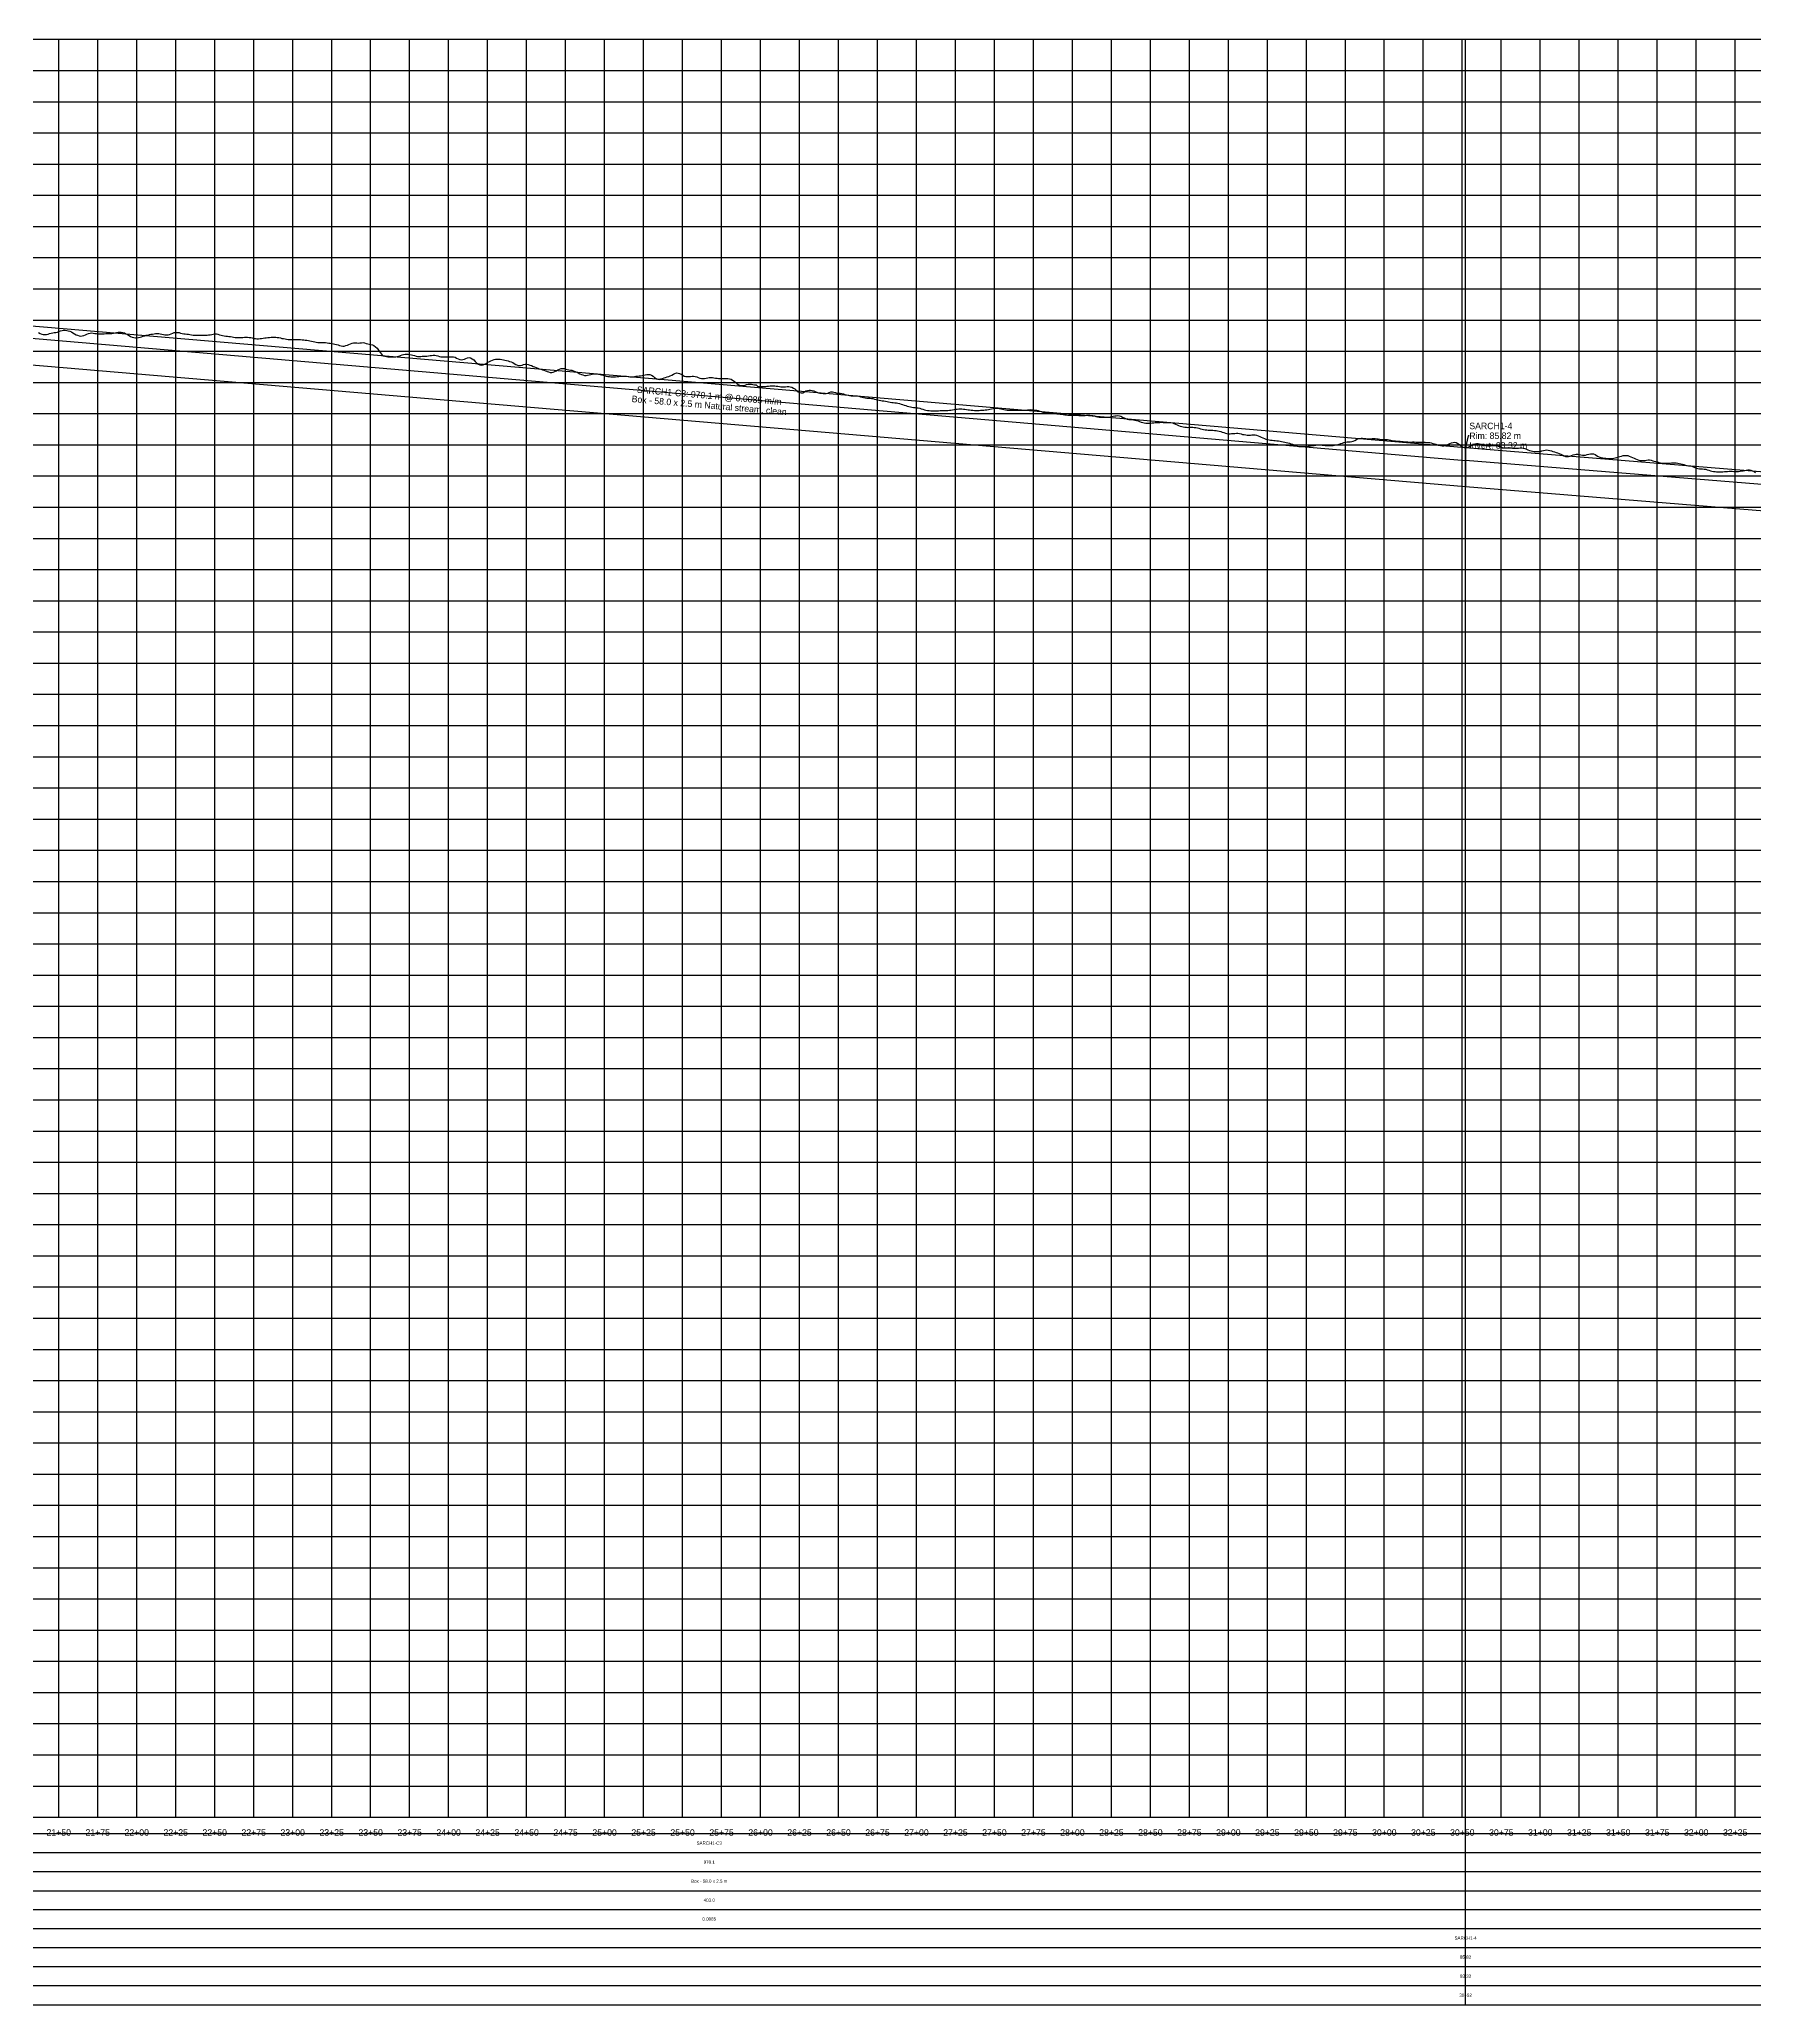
# Model space of a CAD drawing. Extents: x -64 to 17591, y -140 to 1126.
# Drawn here: x 2138 to 3237, y -140 to 1120 of the extents above; entities that cross this region are included whole.
import ezdxf
from ezdxf.enums import TextEntityAlignment as Align

# ---------------------------------------------------------------- set-up
doc = ezdxf.new("R2010")
doc.units = 0
for name, color, linetype in [('Annotation', 7, 'Continuous'), ('Annotation_Table', 254, 'Continuous'), ('Crown', 7, 'Continuous'), ('Grid', 254, 'Continuous'), ('Grid_Text', 7, 'Continuous'), ('Ground_Elevation', 3, 'Continuous'), ('Hydraulic_Grade', 5, 'Continuous'), ('Invert', 7, 'Continuous'), ('Structure', 7, 'Continuous')]:
    doc.layers.add(name, color=color, linetype=linetype)

msp = doc.modelspace()

# ---------------------------------------------------------------- linework, layer by layer
at = {"layer": 'Annotation', "color": 0}
msp.add_lwpolyline([(3052.1, 858.2), (3051.9, 859.2), (3052.7, 859)], close=True, dxfattribs=at)
msp.add_lwpolyline([(3054.5, 865.8), (3053.8, 865.8), (3052.1, 858.2)], dxfattribs=at)
at = {"layer": 'Annotation_Table', "color": 254}
for points in [[(3052.1, -140.2), (3052.1, 1120)], [(-25, -30.5), (17575, -30.5)], [(-25, -42.7), (17575, -42.7)], [(-25, -54.9), (17575, -54.9)], [(-25, -67.1), (17575, -67.1)], [(-25, -79.2), (17575, -79.2)], [(-25, -91.4), (17575, -91.4)], [(-25, -103.6), (17575, -103.6)], [(-25, -115.8), (17575, -115.8)], [(-25, -128), (17575, -128)], [(-25, -140.2), (17575, -140.2)]]:
    msp.add_lwpolyline(points, dxfattribs=at)
at = {"layer": 'Crown', "color": 0}
for points in [[(2082, 940.6), (3052.1, 858.2)], [(3052.1, 858.2), (3052.1, 858.2)], [(3052.1, 858.2), (4969.1, 702.2)]]:
    msp.add_lwpolyline(points, dxfattribs=at)
at = {"layer": 'Grid', "color": 254}
for points in [[(-25, 1120), (17575, 1120)], [(2150, -20), (2150, 1120)], [(2175, -20), (2175, 1120)], [(2200, -20), (2200, 1120)], [(2225, -20), (2225, 1120)], [(2250, -20), (2250, 1120)], [(2275, -20), (2275, 1120)], [(2300, -20), (2300, 1120)], [(2325, -20), (2325, 1120)], [(2350, -20), (2350, 1120)], [(2375, -20), (2375, 1120)], [(2400, -20), (2400, 1120)], [(2425, -20), (2425, 1120)], [(2450, -20), (2450, 1120)], [(2475, -20), (2475, 1120)], [(2500, -20), (2500, 1120)], [(2525, -20), (2525, 1120)], [(2550, -20), (2550, 1120)], [(2575, -20), (2575, 1120)], [(2600, -20), (2600, 1120)], [(2625, -20), (2625, 1120)], [(2650, -20), (2650, 1120)], [(2675, -20), (2675, 1120)], [(2700, -20), (2700, 1120)], [(2725, -20), (2725, 1120)], [(2750, -20), (2750, 1120)], [(2775, -20), (2775, 1120)], [(2800, -20), (2800, 1120)], [(2825, -20), (2825, 1120)], [(2850, -20), (2850, 1120)], [(2875, -20), (2875, 1120)], [(2900, -20), (2900, 1120)], [(2925, -20), (2925, 1120)], [(2950, -20), (2950, 1120)], [(2975, -20), (2975, 1120)], [(3000, -20), (3000, 1120)], [(3025, -20), (3025, 1120)], [(3050, -20), (3050, 1120)], [(3075, -20), (3075, 1120)], [(3100, -20), (3100, 1120)], [(3125, -20), (3125, 1120)], [(3150, -20), (3150, 1120)], [(3175, -20), (3175, 1120)], [(3200, -20), (3200, 1120)], [(3225, -20), (3225, 1120)], [(-25, 1100), (17575, 1100)], [(-25, 1080), (17575, 1080)], [(-25, 1060), (17575, 1060)], [(-25, 1040), (17575, 1040)], [(-25, 1020), (17575, 1020)], [(-25, 1000), (17575, 1000)], [(-25, 980), (17575, 980)], [(-25, 960), (17575, 960)], [(-25, 940), (17575, 940)], [(-25, 920), (17575, 920)], [(-25, 900), (17575, 900)], [(-25, 880), (17575, 880)], [(-25, 860), (17575, 860)], [(-25, 840), (17575, 840)], [(-25, 820), (17575, 820)], [(-25, 800), (17575, 800)], [(-25, 780), (17575, 780)], [(-25, 760), (17575, 760)], [(-25, 740), (17575, 740)], [(-25, 720), (17575, 720)], [(-25, 700), (17575, 700)], [(-25, 680), (17575, 680)], [(-25, 660), (17575, 660)], [(-25, 640), (17575, 640)], [(-25, 620), (17575, 620)], [(-25, 600), (17575, 600)], [(-25, 580), (17575, 580)], [(-25, 560), (17575, 560)], [(-25, 540), (17575, 540)], [(-25, 520), (17575, 520)], [(-25, 500), (17575, 500)], [(-25, 480), (17575, 480)], [(-25, 460), (17575, 460)], [(-25, 440), (17575, 440)], [(-25, 420), (17575, 420)], [(-25, 400), (17575, 400)], [(-25, 380), (17575, 380)], [(-25, 360), (17575, 360)], [(-25, 340), (17575, 340)], [(-25, 320), (17575, 320)], [(-25, 300), (17575, 300)], [(-25, 280), (17575, 280)], [(-25, 260), (17575, 260)], [(-25, 240), (17575, 240)], [(-25, 220), (17575, 220)], [(-25, 200), (17575, 200)], [(-25, 180), (17575, 180)], [(-25, 160), (17575, 160)], [(-25, 140), (17575, 140)], [(-25, 120), (17575, 120)], [(-25, 100), (17575, 100)], [(-25, 80), (17575, 80)], [(-25, 60), (17575, 60)], [(-25, 40), (17575, 40)], [(-25, 20), (17575, 20)], [(-25, 0), (17575, 0)], [(-25, -20), (17575, -20)]]:
    msp.add_lwpolyline(points, dxfattribs=at)
at = {"layer": 'Ground_Elevation', "color": 3}
msp.add_lwpolyline([(2137.1, 932), (2138.1, 931.4), (2139.1, 930.9), (2140.1, 930.7), (2141.1, 930.7), (2142.1, 930.8), (2143.1, 931), (2144.1, 931.3), (2145.1, 931.6), (2146.1, 931.8), (2147.1, 931.9), (2148.1, 932), (2149.1, 932.2), (2150.1, 932.6), (2151.1, 933), (2152.1, 933.3), (2153.1, 933.5), (2154.1, 933.5), (2155.1, 933.3), (2156.1, 933.1), (2157.1, 932.8), (2158.1, 932.4), (2159.1, 931.8), (2160.1, 931.2), (2161.1, 930.6), (2162.1, 930.2), (2163.1, 929.9), (2164.1, 929.7), (2165.1, 929.8), (2166.1, 930.1), (2167.1, 930.5), (2168.1, 931), (2169.1, 931.4), (2170.1, 931.6), (2171.1, 931.7), (2172.1, 931.6), (2173.1, 931.4), (2174.1, 931.3), (2175.1, 931.1), (2176.1, 931.1), (2177.1, 931.1), (2178.1, 931.1), (2179.1, 931.2), (2180.1, 931.3), (2181.1, 931.3), (2182.1, 931.3), (2183.1, 931.3), (2184.1, 931.4), (2185.1, 931.5), (2186.1, 931.7), (2187.1, 931.9), (2188.1, 932.2), (2189.1, 932.3), (2190.1, 932.3), (2191.1, 932), (2192.1, 931.7), (2193.1, 931.2), (2194.1, 930.7), (2195.1, 930.1), (2196.1, 929.5), (2197.1, 929), (2198.1, 928.7), (2199.1, 928.5), (2200.1, 928.5), (2201.1, 928.7), (2202.1, 929), (2203.1, 929.3), (2204.1, 929.6), (2205.1, 929.9), (2206.1, 930.2), (2207.1, 930.4), (2208.1, 930.7), (2209.1, 930.9), (2210.1, 931), (2211.1, 931.2), (2212.1, 931.3), (2213.1, 931.3), (2214.1, 931.3), (2215.1, 931.2), (2216.1, 931), (2217.1, 930.8), (2218.1, 930.6), (2219.1, 930.5), (2220.1, 930.6), (2221.1, 930.8), (2222.1, 931.1), (2223.1, 931.5), (2224.1, 931.9), (2225.1, 932.1), (2226.1, 932.1), (2227.1, 931.9), (2228.1, 931.6), (2229.1, 931.4), (2230.1, 931.2), (2231.1, 931.2), (2232.1, 931), (2233.1, 930.9), (2234.1, 930.7), (2235.1, 930.6), (2236.1, 930.4), (2237.1, 930.3), (2238.1, 930.2), (2239.1, 930.2), (2240.1, 930.2), (2241.1, 930.3), (2242.1, 930.3), (2243.1, 930.3), (2244.1, 930.3), (2245.1, 930.4), (2246.1, 930.5), (2247.1, 930.6), (2248.1, 930.8), (2249.1, 931), (2250.1, 931.1), (2251.1, 931.1), (2252.1, 930.9), (2253.1, 930.6), (2254.1, 930.3), (2255.1, 930.1), (2256.1, 929.8), (2257.1, 929.7), (2258.1, 929.6), (2259.1, 929.5), (2260.1, 929.4), (2261.1, 929.2), (2262.1, 929), (2263.1, 928.9), (2264.1, 928.8), (2265.1, 928.8), (2266.1, 928.8), (2267.1, 928.9), (2268.1, 928.9), (2269.1, 929), (2270.1, 929), (2271.1, 929), (2272.1, 928.9), (2273.1, 928.7), (2274.1, 928.5), (2275.1, 928.2), (2276.1, 928.1), (2277.1, 928), (2278.1, 928), (2279.1, 928.1), (2280.1, 928.2), (2281.1, 928.3), (2282.1, 928.5), (2283.1, 928.6), (2284.1, 928.8), (2285.1, 928.9), (2286.1, 929), (2287.1, 929.1), (2288.1, 929.1), (2289.1, 929), (2290.1, 928.9), (2291.1, 928.7), (2292.1, 928.5), (2293.1, 928.2), (2294.1, 928.1), (2295.1, 927.9), (2296.1, 927.7), (2297.1, 927.6), (2298.1, 927.5), (2299.1, 927.5), (2300.1, 927.5), (2301.1, 927.6), (2302.1, 927.6), (2303.1, 927.6), (2304.1, 927.5), (2305.1, 927.5), (2306.1, 927.3), (2307.1, 927.2), (2308.1, 927.1), (2309.1, 927), (2310.1, 926.9), (2311.1, 926.7), (2312.1, 926.5), (2313.1, 926.2), (2314.1, 926), (2315.1, 925.8), (2316.1, 925.6), (2317.1, 925.6), (2318.1, 925.6), (2319.1, 925.6), (2320.1, 925.6), (2321.1, 925.6), (2322.1, 925.4), (2323.1, 925.2), (2324.1, 925.1), (2325.1, 924.9), (2326.1, 924.7), (2327.1, 924.5), (2328.1, 924.3), (2329.1, 924), (2330.1, 923.7), (2331.1, 923.4), (2332.1, 923.3), (2333.1, 923.3), (2334.1, 923.6), (2335.1, 923.9), (2336.1, 924.3), (2337.1, 924.8), (2338.1, 925.1), (2339.1, 925.3), (2340.1, 925.3), (2341.1, 925.3), (2342.1, 925.2), (2343.1, 925.3), (2344.1, 925.4), (2345.1, 925.5), (2346.1, 925.3), (2347.1, 925), (2348.1, 924.7), (2349.1, 924.5), (2350.1, 924.4), (2351.1, 924.2), (2352.1, 923.6), (2353.1, 922.9), (2354.1, 922), (2355.1, 920.6), (2356.1, 919.1), (2357.1, 917.9), (2358.1, 917.1), (2359.1, 916.8), (2360.1, 916.6), (2361.1, 916.4), (2362.1, 916.4), (2363.1, 916.3), (2364.1, 916.3), (2365.1, 916.4), (2366.1, 916.5), (2367.1, 916.7), (2368.1, 916.9), (2369.1, 917.2), (2370.1, 917.6), (2371.1, 917.9), (2372.1, 918.1), (2373.1, 918.1), (2374.1, 918.1), (2375.1, 917.9), (2376.1, 917.6), (2377.1, 917.4), (2378.1, 917.2), (2379.1, 916.9), (2380.1, 916.7), (2381.1, 916.6), (2382.1, 916.6), (2383.1, 916.8), (2384.1, 916.8), (2385.1, 916.8), (2386.1, 916.9), (2387.1, 917), (2388.1, 917.2), (2389.1, 917.3), (2390.1, 917.4), (2391.1, 917.4), (2392.1, 917.2), (2393.1, 917), (2394.1, 916.7), (2395.1, 916.5), (2396.1, 916.5), (2397.1, 916.5), (2398.1, 916.5), (2399.1, 916.5), (2400.1, 916.4), (2401.1, 916.3), (2402.1, 916.4), (2403.1, 916.3), (2404.1, 916.1), (2405.1, 915.6), (2406.1, 915.1), (2407.1, 914.7), (2408.1, 914.5), (2409.1, 914.6), (2410.1, 914.9), (2411.1, 915.3), (2412.1, 915.7), (2413.1, 915.9), (2414.1, 915.8), (2415.1, 915.2), (2416.1, 914.4), (2417.1, 913.4), (2418.1, 912.4), (2419.1, 911.6), (2420.1, 911.2), (2421.1, 911), (2422.1, 911.2), (2423.1, 911.7), (2424.1, 912.2), (2425.1, 912.9), (2426.1, 913.4), (2427.1, 913.9), (2428.1, 914.2), (2429.1, 914.6), (2430.1, 914.9), (2431.1, 915), (2432.1, 915), (2433.1, 914.8), (2434.1, 914.7), (2435.1, 914.5), (2436.1, 914.3), (2437.1, 914), (2438.1, 913.8), (2439.1, 913.5), (2440.1, 913.2), (2441.1, 912.7), (2442.1, 912.1), (2443.1, 911.5), (2444.1, 911.1), (2445.1, 910.9), (2446.1, 910.9), (2447.1, 911.1), (2448.1, 911.4), (2449.1, 911.6), (2450.1, 911.6), (2451.1, 911.4), (2452.1, 911.1), (2453.1, 910.8), (2454.1, 910.3), (2455.1, 909.9), (2456.1, 909.5), (2457.1, 909.1), (2458.1, 908.7), (2459.1, 908.4), (2460.1, 908), (2461.1, 907.8), (2462.1, 907.4), (2463.1, 907), (2464.1, 906.7), (2465.1, 906.4), (2466.1, 906.4), (2467.1, 906.5), (2468.1, 906.9), (2469.1, 907.5), (2470.1, 908.1), (2471.1, 908.6), (2472.1, 908.9), (2473.1, 909), (2474.1, 908.9), (2475.1, 908.6), (2476.1, 908.3), (2477.1, 908.1), (2478.1, 907.9), (2479.1, 907.8), (2480.1, 907.5), (2481.1, 907.1), (2482.1, 906.6), (2483.1, 906.1), (2484.1, 905.6), (2485.1, 905.1), (2486.1, 904.8), (2487.1, 904.5), (2488.1, 904.4), (2489.1, 904.6), (2490.1, 904.8), (2491.1, 905.1), (2492.1, 905.3), (2493.1, 905.5), (2494.1, 905.5), (2495.1, 905.4), (2496.1, 905.2), (2497.1, 905.1), (2498.1, 904.9), (2499.1, 904.6), (2500.1, 904.3), (2501.1, 904), (2502.1, 903.8), (2503.1, 903.7), (2504.1, 903.6), (2505.1, 903.5), (2506.1, 903.5), (2507.1, 903.5), (2508.1, 903.7), (2509.1, 903.8), (2510.1, 903.9), (2511.1, 903.9), (2512.1, 903.9), (2513.1, 903.9), (2514.1, 903.9), (2515.1, 903.8), (2516.1, 903.6), (2517.1, 903.6), (2518.1, 903.6), (2519.1, 903.7), (2520.1, 903.9), (2521.1, 904), (2522.1, 904.2), (2523.1, 904.3), (2524.1, 904.4), (2525.1, 904.6), (2526.1, 904.8), (2527.1, 905), (2528.1, 905.1), (2529.1, 905), (2530.1, 904.6), (2531.1, 904), (2532.1, 903.2), (2533.1, 902.6), (2534.1, 902.1), (2535.1, 901.9), (2536.1, 902.2), (2537.1, 902.5), (2538.1, 902.9), (2539.1, 903.2), (2540.1, 903.5), (2541.1, 903.8), (2542.1, 904.2), (2543.1, 904.7), (2544.1, 905.3), (2545.1, 905.8), (2546.1, 906.1), (2547.1, 906), (2548.1, 905.7), (2549.1, 905.2), (2550.1, 904.6), (2551.1, 904.1), (2552.1, 903.8), (2553.1, 903.7), (2554.1, 903.7), (2555.1, 903.8), (2556.1, 903.9), (2557.1, 903.9), (2558.1, 903.8), (2559.1, 903.5), (2560.1, 903.1), (2561.1, 902.8), (2562.1, 902.6), (2563.1, 902.5), (2564.1, 902.6), (2565.1, 902.8), (2566.1, 903), (2567.1, 903.1), (2568.1, 903.2), (2569.1, 903.2), (2570.1, 903), (2571.1, 902.8), (2572.1, 902.7), (2573.1, 902.6), (2574.1, 902.6), (2575.1, 902.6), (2576.1, 902.6), (2577.1, 902.5), (2578.1, 902.6), (2579.1, 902.5), (2580.1, 902.4), (2581.1, 902), (2582.1, 901.4), (2583.1, 900.7), (2584.1, 899.9), (2585.1, 899.1), (2586.1, 898.5), (2587.1, 898.1), (2588.1, 898), (2589.1, 898.1), (2590.1, 898.3), (2591.1, 898.6), (2592.1, 898.8), (2593.1, 898.9), (2594.1, 898.8), (2595.1, 898.6), (2596.1, 898.4), (2597.1, 898.4), (2598.1, 897.7), (2599.1, 897.4), (2600.1, 897.3), (2601.1, 897.3), (2602.1, 897.3), (2603.1, 897.4), (2604.1, 897.6), (2605.1, 897.7), (2606.1, 897.8), (2607.1, 897.9), (2608.1, 897.9), (2609.1, 897.8), (2610.1, 897.7), (2611.1, 897.5), (2612.1, 897.3), (2613.1, 897.1), (2614.1, 897.1), (2615.1, 897.1), (2616.1, 897.2), (2617.1, 897.4), (2618.1, 897.4), (2619.1, 897.2), (2620.1, 896.9), (2621.1, 896.4), (2622.1, 895.8), (2623.1, 894.9), (2624.1, 894), (2625.1, 893.5), (2626.1, 893.3), (2627.1, 893.4), (2628.1, 893.9), (2629.1, 894.5), (2630.1, 894.8), (2631.1, 895.1), (2632.1, 895.1), (2633.1, 894.9), (2634.1, 894.5), (2635.1, 894.1), (2636.1, 893.7), (2637.1, 893.3), (2638.1, 893.1), (2639.1, 893), (2640.1, 892.9), (2641.1, 892.8), (2642.1, 892.9), (2643.1, 893.2), (2644.1, 893.6), (2645.1, 893.9), (2646.1, 894), (2647.1, 893.8), (2648.1, 893.5), (2649.1, 893.2), (2650.1, 893), (2651.1, 893), (2652.1, 892.9), (2653.1, 892.6), (2654.1, 892.3), (2655.1, 892.1), (2656.1, 891.8), (2657.1, 891.6), (2658.1, 891.4), (2659.1, 891.4), (2660.1, 891.4), (2661.1, 891.4), (2662.1, 891.3), (2663.1, 891.1), (2664.1, 890.8), (2665.1, 890.6), (2666.1, 890.3), (2667.1, 890.1), (2668.1, 890), (2669.1, 889.9), (2670.1, 889.8), (2671.1, 889.7), (2672.1, 889.6), (2673.1, 889.3), (2674.1, 889.1), (2675.1, 888.8), (2676.1, 888.6), (2677.1, 888.4), (2678.1, 888.2), (2679.1, 888.1), (2680.1, 888), (2681.1, 887.8), (2682.1, 887.6), (2683.1, 887.4), (2684.1, 887.2), (2685.1, 887.1), (2686.1, 887), (2687.1, 886.8), (2688.1, 886.6), (2689.1, 886.4), (2690.1, 886.1), (2691.1, 885.8), (2692.1, 885.5), (2693.1, 885.1), (2694.1, 884.8), (2695.1, 884.6), (2696.1, 884.4), (2697.1, 884.2), (2698.1, 884), (2699.1, 883.9), (2700.1, 883.8), (2701.1, 883.7), (2702.1, 883.5), (2703.1, 883.1), (2704.1, 882.8), (2705.1, 882.5), (2706.1, 882.2), (2707.1, 882), (2708.1, 881.9), (2709.1, 881.8), (2710.1, 881.8), (2711.1, 881.8), (2712.1, 881.7), (2713.1, 881.7), (2714.1, 881.8), (2715.1, 881.9), (2716.1, 881.9), (2717.1, 882), (2718.1, 881.9), (2719.1, 881.9), (2720.1, 882), (2721.1, 882.2), (2722.1, 882.3), (2723.1, 882.5), (2724.1, 882.6), (2725.1, 882.8), (2726.1, 882.9), (2727.1, 883), (2728.1, 883), (2729.1, 883), (2730.1, 882.9), (2731.1, 882.8), (2732.1, 882.7), (2733.1, 882.5), (2734.1, 882.4), (2735.1, 882.2), (2736.1, 882.1), (2737.1, 882), (2738.1, 881.9), (2739.1, 882), (2740.1, 882), (2741.1, 882.1), (2742.1, 882.2), (2743.1, 882.3), (2744.1, 882.4), (2745.1, 882.5), (2746.1, 882.6), (2747.1, 882.8), (2748.1, 883), (2749.1, 883.2), (2750.1, 883.4), (2751.1, 883.5), (2752.1, 883.4), (2753.1, 883.3), (2754.1, 883.1), (2755.1, 882.9), (2756.1, 882.6), (2757.1, 882.4), (2758.1, 882.2), (2759.1, 882.1), (2760.1, 882.1), (2761.1, 882.2), (2762.1, 882.2), (2763.1, 882.3), (2764.1, 882.2), (2765.1, 882.2), (2766.1, 882.2), (2767.1, 882.2), (2768.1, 882.2), (2769.1, 882.2), (2770.1, 882.3), (2771.1, 882.4), (2772.1, 882.5), (2773.1, 882.6), (2774.1, 882.5), (2775.1, 882.4), (2776.1, 882.3), (2777.1, 882.1), (2778.1, 881.9), (2779.1, 881.5), (2780.1, 881.3), (2781.1, 881), (2782.1, 880.9), (2783.1, 880.8), (2784.1, 880.6), (2785.1, 880.5), (2786.1, 880.4), (2787.1, 880.2), (2788.1, 880.1), (2789.1, 880), (2790.1, 879.9), (2791.1, 879.8), (2792.1, 879.7), (2793.1, 879.6), (2794.1, 879.4), (2795.1, 879.3), (2796.1, 879.2), (2797.1, 879.1), (2798.1, 879), (2799.1, 879), (2800.1, 879.1), (2801.1, 879.1), (2802.1, 879.1), (2803.1, 879), (2804.1, 878.8), (2805.1, 878.8), (2806.1, 878.7), (2807.1, 878.7), (2808.1, 878.8), (2809.1, 878.9), (2810.1, 878.9), (2811.1, 878.9), (2812.1, 878.8), (2813.1, 878.7), (2814.1, 878.5), (2815.1, 878.2), (2816.1, 878), (2817.1, 877.8), (2818.1, 877.8), (2819.1, 877.7), (2820.1, 877.8), (2821.1, 877.8), (2822.1, 877.8), (2823.1, 877.8), (2824.1, 877.9), (2825.1, 878.1), (2826.1, 878.3), (2827.1, 878.5), (2828.1, 878.6), (2829.1, 878.7), (2830.1, 878.6), (2831.1, 878.3), (2832.1, 877.8), (2833.1, 877.2), (2834.1, 876.8), (2835.1, 876.5), (2836.1, 876.3), (2837.1, 876.2), (2838.1, 876.2), (2839.1, 876), (2840.1, 875.8), (2841.1, 875.6), (2842.1, 875.3), (2843.1, 874.9), (2844.1, 874.6), (2845.1, 874.4), (2846.1, 874.1), (2847.1, 873.9), (2848.1, 873.9), (2849.1, 873.9), (2850.1, 873.9), (2851.1, 874), (2852.1, 874.1), (2853.1, 874.2), (2854.1, 874.3), (2855.1, 874.3), (2856.1, 874.4), (2857.1, 874.5), (2858.1, 874.4), (2859.1, 874.2), (2860.1, 874.2), (2861.1, 874.3), (2862.1, 874.4), (2863.1, 874.3), (2864.1, 874.1), (2865.1, 873.7), (2866.1, 873.2), (2867.1, 872.7), (2868.1, 872.3), (2869.1, 871.9), (2870.1, 871.7), (2871.1, 871.5), (2872.1, 871.3), (2873.1, 871.2), (2874.1, 871.1), (2875.1, 871.2), (2876.1, 871.2), (2877.1, 871.2), (2878.1, 871.1), (2879.1, 871), (2880.1, 870.8), (2881.1, 870.6), (2882.1, 870.3), (2883.1, 870), (2884.1, 869.8), (2885.1, 869.6), (2886.1, 869.5), (2887.1, 869.4), (2888.1, 869.3), (2889.1, 869.3), (2890.1, 869.3), (2891.1, 869.2), (2892.1, 869.1), (2893.1, 868.9), (2894.1, 868.7), (2895.1, 868.5), (2896.1, 868.2), (2897.1, 867.9), (2898.1, 867.5), (2899.1, 867.3), (2900.1, 867.1), (2901.1, 867.1), (2902.1, 867.2), (2903.1, 867.2), (2904.1, 867.3), (2905.1, 867.4), (2906.1, 867.4), (2907.1, 867.3), (2908.1, 867), (2909.1, 866.7), (2910.1, 866.5), (2911.1, 866.3), (2912.1, 866.2), (2913.1, 866.2), (2914.1, 866.2), (2915.1, 866.3), (2916.1, 866.3), (2917.1, 866.3), (2918.1, 866.1), (2919.1, 865.8), (2920.1, 865.3), (2921.1, 864.9), (2922.1, 864.5), (2923.1, 864.1), (2924.1, 863.7), (2925.1, 863.4), (2926.1, 863.2), (2927.1, 863), (2928.1, 862.9), (2929.1, 862.8), (2930.1, 862.7), (2931.1, 862.6), (2932.1, 862.5), (2933.1, 862.3), (2934.1, 862.1), (2935.1, 861.9), (2936.1, 861.7), (2937.1, 861.5), (2938.1, 861.3), (2939.1, 861.1), (2940.1, 860.7), (2941.1, 860.3), (2942.1, 859.9), (2943.1, 859.5), (2944.1, 859.2), (2945.1, 859), (2946.1, 858.9), (2947.1, 859), (2948.1, 859), (2949.1, 859), (2950.1, 859), (2951.1, 859.1), (2952.1, 859.2), (2953.1, 859.4), (2954.1, 859.5), (2955.1, 859.6), (2956.1, 859.8), (2957.1, 859.9), (2958.1, 859.9), (2959.1, 859.9), (2960.1, 859.8), (2961.1, 859.7), (2962.1, 859.5), (2963.1, 859.5), (2964.1, 859.5), (2965.1, 859.5), (2966.1, 859.5), (2967.1, 859.6), (2968.1, 859.8), (2969.1, 860), (2970.1, 860.2), (2971.1, 860.5), (2972.1, 860.8), (2973.1, 861.1), (2974.1, 861.4), (2975.1, 861.6), (2976.1, 861.8), (2977.1, 861.9), (2978.1, 862), (2979.1, 862.1), (2980.1, 862.4), (2981.1, 862.8), (2982.1, 863.3), (2983.1, 863.8), (2984.1, 864.1), (2985.1, 864.2), (2986.1, 864.3), (2987.1, 864.1), (2988.1, 864), (2989.1, 863.9), (2990.1, 863.9), (2991.1, 863.9), (2992.1, 864), (2993.1, 864), (2994.1, 864), (2995.1, 863.9), (2996.1, 863.8), (2997.1, 863.6), (2998.1, 863.5), (2999.1, 863.5), (3000.1, 863.5), (3001.1, 863.5), (3002.1, 863.4), (3003.1, 863.2), (3004.1, 863), (3005.1, 862.8), (3006.1, 862.6), (3007.1, 862.5), (3008.1, 862.4), (3009.1, 862.4), (3010.1, 862.3), (3011.1, 862.2), (3012.1, 862.1), (3013.1, 861.9), (3014.1, 861.8), (3015.1, 861.8), (3016.1, 861.7), (3017.1, 861.7), (3018.1, 861.8), (3019.1, 861.8), (3020.1, 861.7), (3021.1, 861.7), (3022.1, 861.7), (3023.1, 861.7), (3024.1, 861.7), (3025.1, 861.7), (3026.1, 861.6), (3027.1, 861.5), (3028.1, 861.5), (3029.1, 861.4), (3030.1, 861.2), (3031.1, 860.9), (3032.1, 860.6), (3033.1, 860.3), (3034.1, 860), (3035.1, 859.7), (3036.1, 859.5), (3037.1, 859.4), (3038.1, 859.4), (3039.1, 859.6), (3040.1, 860), (3041.1, 860.4), (3042.1, 860.9), (3043.1, 861.3), (3044.1, 861.5), (3045.1, 861.6), (3046.1, 861.4), (3047.1, 860.8), (3048.1, 860.1), (3049.1, 859.3), (3050.1, 858.6), (3051.1, 858.3), (3052.1, 858.2), (3053.1, 858.3), (3054.1, 858.7), (3055.1, 859.2), (3056.1, 859.8), (3057.1, 860.3), (3058.1, 860.7), (3059.1, 860.9), (3060.1, 860.8), (3061.1, 860.6), (3062.1, 860.3), (3063.1, 860), (3064.1, 859.7), (3065.1, 859.5), (3066.1, 859.4), (3067.1, 859.4), (3068.1, 859.4), (3069.1, 859.6), (3070.1, 859.6), (3071.1, 859.6), (3072.1, 859.4), (3073.1, 859.2), (3074.1, 858.8), (3075.1, 858.4), (3076.1, 858.1), (3077.1, 858), (3078.1, 858), (3079.1, 858), (3080.1, 858), (3081.1, 858), (3082.1, 857.9), (3083.1, 857.8), (3084.1, 857.8), (3085.1, 857.8), (3086.1, 857.9), (3087.1, 858), (3088.1, 858.1), (3089.1, 857.9), (3090.1, 857.6), (3091.1, 857.2), (3092.1, 856.8), (3093.1, 856.4), (3094.1, 856.1), (3095.1, 855.9), (3096.1, 855.7), (3097.1, 855.6), (3098.1, 855.6), (3099.1, 855.7), (3100.1, 855.8), (3101.1, 856.1), (3102.1, 856.3), (3103.1, 856.5), (3104.1, 856.7), (3105.1, 856.6), (3106.1, 856.4), (3107.1, 856.1), (3108.1, 855.8), (3109.1, 855.5), (3110.1, 855.1), (3111.1, 854.8), (3112.1, 854.4), (3113.1, 854), (3114.1, 853.5), (3115.1, 852.9), (3116.1, 852.6), (3117.1, 852.4), (3118.1, 852.5), (3119.1, 852.7), (3120.1, 853.1), (3121.1, 853.5), (3122.1, 853.8), (3123.1, 853.9), (3124.1, 853.9), (3125.1, 853.7), (3126.1, 853.5), (3127.1, 853.4), (3128.1, 853.3), (3129.1, 853.4), (3130.1, 853.7), (3131.1, 854), (3132.1, 854.2), (3133.1, 854.3), (3134.1, 854.1), (3135.1, 853.7), (3136.1, 853.1), (3137.1, 852.6), (3138.1, 852.1), (3139.1, 851.8), (3140.1, 851.6), (3141.1, 851.5), (3142.1, 851.4), (3143.1, 851.3), (3144.1, 851.2), (3145.1, 851.2), (3146.1, 851.3), (3147.1, 851.4), (3148.1, 851.6), (3149.1, 851.9), (3150.1, 852.2), (3151.1, 852.6), (3152.1, 852.8), (3153.1, 853.1), (3154.1, 853.2), (3155.1, 853.2), (3156.1, 853.1), (3157.1, 852.7), (3158.1, 852.3), (3159.1, 851.9), (3160.1, 851.4), (3161.1, 850.9), (3162.1, 850.5), (3163.1, 850.2), (3164.1, 850), (3165.1, 849.9), (3166.1, 849.9), (3167.1, 850), (3168.1, 850.2), (3169.1, 850.4), (3170.1, 850.3), (3171.1, 850.1), (3172.1, 849.8), (3173.1, 849.5), (3174.1, 849.2), (3175.1, 849), (3176.1, 848.7), (3177.1, 848.5), (3178.1, 848.3), (3179.1, 848.2), (3180.1, 848.2), (3181.1, 848.2), (3182.1, 848.2), (3183.1, 848.3), (3184.1, 848.4), (3185.1, 848.4), (3186.1, 848.4), (3187.1, 848.4), (3188.1, 848.3), (3189.1, 848.1), (3190.1, 847.8), (3191.1, 847.5), (3192.1, 847.3), (3193.1, 847), (3194.1, 846.8), (3195.1, 846.6), (3196.1, 846.5), (3197.1, 846.3), (3198.1, 845.9), (3199.1, 845.5), (3200.1, 845.1), (3201.1, 844.8), (3202.1, 844.6), (3203.1, 844.5), (3204.1, 844.5), (3205.1, 844.4), (3206.1, 844.3), (3207.1, 844), (3208.1, 843.7), (3209.1, 843.4), (3210.1, 843.1), (3211.1, 842.9), (3212.1, 842.8), (3213.1, 842.7), (3214.1, 842.7), (3215.1, 842.7), (3216.1, 842.7), (3217.1, 842.7), (3218.1, 842.8), (3219.1, 842.8), (3220.1, 842.9), (3221.1, 843), (3222.1, 843), (3223.1, 843), (3224.1, 842.9), (3225.1, 842.8), (3226.1, 842.8), (3227.1, 842.8), (3228.1, 843), (3229.1, 843.2), (3230.1, 843.4), (3231.1, 843.6), (3232.1, 843.8), (3233.1, 843.9), (3234.1, 843.9), (3235.1, 843.8), (3236.1, 843.4), (3237.1, 842.9), (3238.1, 842.3)], dxfattribs=at)
at = {"layer": 'Hydraulic_Grade', "color": 5}
for points in [[(2082, 932.6), (3052.1, 849.9)], [(3052.1, 850.2), (4969.1, 694.9)], [(3052.1, 849.9), (3052.1, 849.9)]]:
    msp.add_lwpolyline(points, dxfattribs=at)
at = {"layer": 'Invert', "color": 0}
for points in [[(2082, 915.6), (3052.1, 833.2)], [(3052.1, 833.2), (3052.1, 833.2)], [(3052.1, 833.2), (4969.1, 677.2)]]:
    msp.add_lwpolyline(points, dxfattribs=at)
at = {"layer": 'Structure', "color": 0}
msp.add_lwpolyline([(3052.1, 858.2), (3052.1, 833.2)], dxfattribs=at)
msp.add_lwpolyline([(3052.1, 858.2), (3052.1, 833.2)], dxfattribs=at)

# ---------------------------------------------------------------- texts
at = {"layer": 'Annotation', "color": 0}
for s, p in [('SARCH1-C3: 970.1 m @ 0.0085 m/m', (2567.1, 891.5)), ('Box - 58.0 x 2.5 m Natural stream, clean', (2567.1, 885.3))]:
    msp.add_text(s, height=4.167, rotation=355.1461, dxfattribs=at).set_placement(p, align=Align.MIDDLE_CENTER)
for s, height, p in [('SARCH1-4', 4.17, (3054.5, 872.1)), ('Rim: 85.82 m', 4.167, (3054.5, 865.8)), ('Invert: 83.32 m', 4.167, (3054.5, 859.6))]:
    msp.add_text(s, height=height, dxfattribs=at).set_placement(p, align=Align.MIDDLE_LEFT)
at = {"layer": 'Annotation_Table', "color": 0}
for s, height, p in [('SARCH1-C3', 2.08, (2567.1, -36.6)), ('970.1', 2.08, (2567.1, -48.8)), ('Box - 58.0 x 2.5 m', 2.083, (2567.1, -61)), ('403.0', 2.08, (2567.1, -73.2)), ('0.0085', 2.08, (2567.1, -85.3)), ('SARCH1-4', 2.08, (3052.1, -97.5)), ('85.82', 2.08, (3052.1, -109.7)), ('83.32', 2.08, (3052.1, -121.9)), ('30+52', 2.08, (3052.1, -134.1))]:
    msp.add_text(s, height=height, dxfattribs=at).set_placement(p, align=Align.MIDDLE_CENTER)
at = {"layer": 'Grid_Text', "color": 0}
for s, p in [('21+50', (2150, -27.7)), ('21+75', (2175, -27.7)), ('22+00', (2200, -27.7)), ('22+25', (2225, -27.7)), ('22+50', (2250, -27.7)), ('22+75', (2275, -27.7)), ('23+00', (2300, -27.7)), ('23+25', (2325, -27.7)), ('23+50', (2350, -27.7)), ('23+75', (2375, -27.7)), ('24+00', (2400, -27.7)), ('24+25', (2425, -27.7)), ('24+50', (2450, -27.7)), ('24+75', (2475, -27.7)), ('25+00', (2500, -27.7)), ('25+25', (2525, -27.7)), ('25+50', (2550, -27.7)), ('25+75', (2575, -27.7)), ('26+00', (2600, -27.7)), ('26+25', (2625, -27.7)), ('26+50', (2650, -27.7)), ('26+75', (2675, -27.7)), ('27+00', (2700, -27.7)), ('27+25', (2725, -27.7)), ('27+50', (2750, -27.7)), ('27+75', (2775, -27.7)), ('28+00', (2800, -27.7)), ('28+25', (2825, -27.7)), ('28+50', (2850, -27.7)), ('28+75', (2875, -27.7)), ('29+00', (2900, -27.7)), ('29+25', (2925, -27.7)), ('29+50', (2950, -27.7)), ('29+75', (2975, -27.7)), ('30+00', (3000, -27.7)), ('30+25', (3025, -27.7)), ('30+50', (3050, -27.7)), ('30+75', (3075, -27.7)), ('31+00', (3100, -27.7)), ('31+25', (3125, -27.7)), ('31+50', (3150, -27.7)), ('31+75', (3175, -27.7)), ('32+00', (3200, -27.7)), ('32+25', (3225, -27.7))]:
    msp.add_text(s, height=4.17, dxfattribs=at).set_placement(p, align=Align.TOP_CENTER)

doc.saveas('drawing.dxf')
